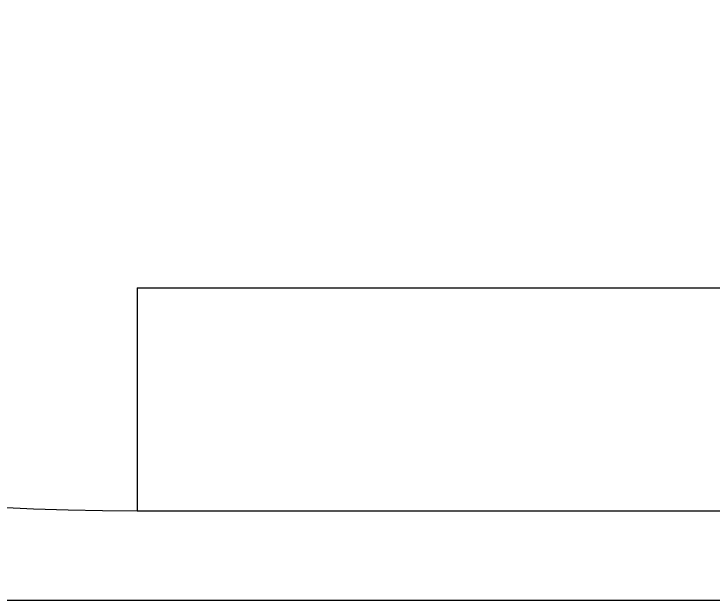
# Model space of a CAD drawing. Header units: millimetres. Extents: x 1590 to 1932, y -48 to 167.
# Drawn here: x 1634.903 to 1638.82, y -20.934 to -17.651 of the extents above; entities that cross this region are included whole.
import ezdxf

# ---------------------------------------------------------------- set-up
doc = ezdxf.new("R2010")
doc.units = ezdxf.units.MM
doc.header["$LTSCALE"] = 0.1
doc.header["$MEASUREMENT"] = 0
doc.layers.add('CALLES', color=3, linetype='CONTINUOUS')
doc.layers.add('TERRENO', color=4, linetype='CONTINUOUS')

msp = doc.modelspace()

# ---------------------------------------------------------------- linework, layer by layer
at = {"layer": 'CALLES', "color": 2, "linetype": 'Continuous'}
for q in [(1635.5927, -20.4342), (1655.3743, -19.1842)]:
    msp.add_line((1635.5927, -19.1842), q, dxfattribs=at)
at = {"layer": 'CALLES', "color": 4, "linetype": 'Continuous'}
msp.add_line((1635.5927, -20.4342), (1655.3743, -20.4342), dxfattribs=at)
msp.add_arc((1635.5927, -5.4342), 15, 180, 270, dxfattribs=at)
at = {"layer": 'TERRENO', "color": 5, "linetype": 'Continuous'}
msp.add_line((1624.5927, -20.9342), (1657.3858, -20.9342), dxfattribs=at)

doc.saveas('drawing.dxf')
